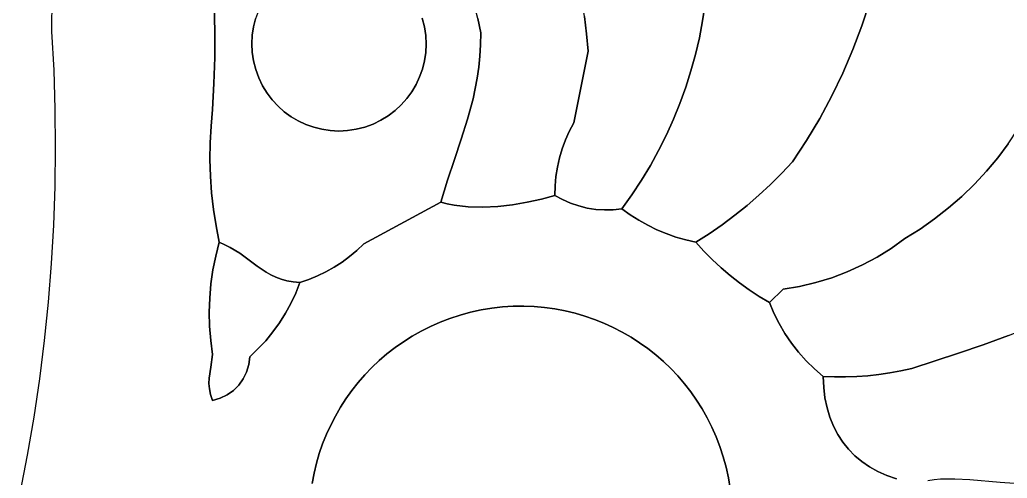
# Model space of a CAD drawing. Header units: inches. Extents: x 37.2 to 70.6, y 17.4 to 61.6.
# Drawn here: x 43.803 to 48.581, y 32.874 to 35.094 of the extents above; entities that cross this region are included whole.
import ezdxf

# ---------------------------------------------------------------- set-up
doc = ezdxf.new("R2010")
doc.units = ezdxf.units.IN
doc.layers.add('SURFACES_FOR_SKETCHUP', color=7, linetype='Continuous')

msp = doc.modelspace()

# ---------------------------------------------------------------- linework, layer by layer
at = {"layer": 'SURFACES_FOR_SKETCHUP'}
for points, invisible_edges in [([(45.5447, 35.3499), (44.9749, 35.1737), (45.151, 34.6039)], 11), ([(45.7209, 34.78), (45.5447, 35.3499), (45.151, 34.6039)], 11), ([(45.7508, 35.1014), (45.5447, 35.3499), (45.7209, 34.78)], 11), ([(43.9571, 35.0365), (44.7445, 35.1629), (43.958, 35.2168)], 3), ([(47.1199, 35.1712), (47.8778, 35.0648), (47.1292, 35.2542)], 3), ([(47.9162, 35.1822), (47.1292, 35.2542), (47.8778, 35.0648)], 3), ([(44.9749, 35.1737), (44.9577, 35.1371), (44.9449, 34.8523)], 10), ([(44.9449, 34.8523), (45.151, 34.6039), (44.9749, 35.1737)], 11), ([(45.7615, 35.0596), (46.0025, 35.1683), (45.7508, 35.1014)], 3), ([(46.0025, 35.1683), (45.7615, 35.0596), (46.0198, 35.0997)], 3), ([(46.0198, 35.0997), (46.0342, 35.0303), (46.5226, 35.1939)], 10), ([(46.5358, 35.1102), (46.5226, 35.1939), (46.0342, 35.0303)], 10), ([(47.1073, 35.0887), (47.1199, 35.1712), (46.5358, 35.1102)], 10), ([(47.1073, 35.0887), (47.8343, 34.9493), (47.1199, 35.1712)], 3), ([(47.8778, 35.0648), (47.1199, 35.1712), (47.8343, 34.9493)], 3), ([(47.8778, 35.0648), (48.7527, 34.789), (47.9162, 35.1822)], 3), ([(47.9162, 35.1822), (48.8124, 34.9493), (48.829, 35.2139)], 11), ([(48.7527, 34.789), (48.7846, 34.8682), (47.9162, 35.1822)], 10), ([(48.8124, 34.9493), (47.9162, 35.1822), (48.7846, 34.8682)], 3), ([(44.7445, 35.1629), (43.9571, 35.0365), (44.747, 35.037)], 3), ([(44.9342, 35.0594), (44.9441, 35.0989), (44.7445, 35.1629)], 10), ([(44.7445, 35.1629), (44.747, 35.037), (44.9342, 35.0594)], 10), ([(44.9577, 35.1371), (44.9441, 35.0989), (44.9343, 34.8942)], 10), ([(44.9343, 34.8942), (44.9449, 34.8523), (44.9577, 35.1371)], 10), ([(44.9441, 35.0989), (44.9342, 35.0594), (44.9343, 34.8942)], 10), ([(45.7209, 34.78), (45.738, 34.8167), (45.7508, 35.1014)], 10), ([(45.7615, 35.0596), (45.7508, 35.1014), (45.738, 34.8167)], 10), ([(45.7677, 35.0177), (46.0198, 35.0997), (45.7615, 35.0596)], 3), ([(46.0198, 35.0997), (45.7677, 35.0177), (46.0342, 35.0303)], 3), ([(46.5358, 35.1102), (46.0342, 35.0303), (46.5459, 35.026)], 3), ([(46.5358, 35.1102), (46.5459, 35.026), (47.1073, 35.0887)], 10), ([(47.0916, 35.007), (47.1073, 35.0887), (46.5459, 35.026)], 10), ([(47.0916, 35.007), (47.7858, 34.8359), (47.1073, 35.0887)], 3), ([(47.8343, 34.9493), (47.1073, 35.0887), (47.7858, 34.8359)], 3), ([(44.747, 35.037), (43.9571, 35.0365), (44.7465, 34.911)], 3), ([(43.9674, 34.8491), (44.7465, 34.911), (43.9571, 35.0365)], 3), ([(44.747, 35.037), (44.7465, 34.911), (44.926, 34.9778)], 10), ([(44.9281, 35.019), (44.9342, 35.0594), (44.747, 35.037)], 10), ([(44.926, 34.9778), (44.9281, 35.019), (44.747, 35.037)], 10), ([(44.9281, 35.019), (44.928, 34.9361), (44.9342, 35.0594)], 3), ([(44.9343, 34.8942), (44.9342, 35.0594), (44.928, 34.9361)], 3), ([(45.738, 34.8167), (45.7516, 34.8549), (45.7615, 35.0596)], 10), ([(45.7516, 34.8549), (45.7616, 34.8943), (45.7615, 35.0596)], 10), ([(45.7615, 35.0596), (45.7616, 34.8943), (45.7677, 35.0177)], 3), ([(46.0342, 35.0303), (45.7677, 35.0177), (46.0334, 34.9729)], 3), ([(46.0334, 34.9729), (46.5459, 35.026), (46.0342, 35.0303)], 3), ([(46.5459, 35.026), (46.0334, 34.9729), (46.5529, 34.9414)], 3), ([(47.0727, 34.926), (47.0916, 35.007), (46.5459, 35.026)], 10), ([(46.5459, 35.026), (46.5529, 34.9414), (47.0727, 34.926)], 10), ([(47.8343, 34.9493), (48.677, 34.6366), (47.8778, 35.0648)], 3), ([(48.7168, 34.7117), (48.7527, 34.789), (47.8778, 35.0648)], 10), ([(48.677, 34.6366), (48.7168, 34.7117), (47.8778, 35.0648)], 10), ([(44.928, 34.9361), (44.926, 34.9778), (44.7465, 34.911)], 10), ([(44.9281, 35.019), (44.926, 34.9778), (44.928, 34.9361)], 8), ([(45.7676, 34.9348), (45.7677, 35.0177), (45.7616, 34.8943)], 3), ([(45.7676, 34.9348), (45.7697, 34.976), (45.7677, 35.0177)], 8), ([(45.7697, 34.976), (46.0334, 34.9729), (45.7677, 35.0177)], 3), ([(47.0727, 34.926), (47.7323, 34.7247), (47.0916, 35.007)], 3), ([(47.7858, 34.8359), (47.0916, 35.007), (47.7323, 34.7247)], 3), ([(44.9343, 34.8942), (44.928, 34.9361), (44.7465, 34.911)], 10), ([(45.7616, 34.8943), (46.0245, 34.8638), (45.7676, 34.9348)], 3), ([(45.7676, 34.9348), (46.0301, 34.9175), (45.7697, 34.976)], 3), ([(46.0301, 34.9175), (45.7676, 34.9348), (46.0245, 34.8638)], 3), ([(46.0334, 34.9729), (45.7697, 34.976), (46.0301, 34.9175)], 3), ([(46.5529, 34.9414), (46.0245, 34.8638), (46.4839, 34.594)], 3), ([(46.0301, 34.9175), (46.0245, 34.8638), (46.5529, 34.9414)], 10), ([(46.0301, 34.9175), (46.5529, 34.9414), (46.0334, 34.9729)], 3), ([(46.4839, 34.594), (46.9662, 34.6117), (46.5529, 34.9414)], 3), ([(47.0256, 34.7668), (47.0507, 34.8459), (46.5529, 34.9414)], 10), ([(47.0507, 34.8459), (47.0727, 34.926), (46.5529, 34.9414)], 10), ([(46.9974, 34.6887), (46.5529, 34.9414), (46.9662, 34.6117)], 3), ([(47.0256, 34.7668), (46.5529, 34.9414), (46.9974, 34.6887)], 3), ([(47.7858, 34.8359), (48.5351, 34.4254), (47.8343, 34.9493)], 3), ([(48.6334, 34.5637), (48.677, 34.6366), (47.8343, 34.9493)], 10), ([(48.586, 34.4933), (47.8343, 34.9493), (48.5351, 34.4254)], 3), ([(48.6334, 34.5637), (47.8343, 34.9493), (48.586, 34.4933)], 3), ([(44.7465, 34.911), (43.9674, 34.8491), (44.7429, 34.785)], 3), ([(44.7465, 34.911), (44.7429, 34.785), (44.9449, 34.8523)], 10), ([(44.9449, 34.8523), (44.9343, 34.8942), (44.7465, 34.911)], 10), ([(45.7516, 34.8549), (46.017, 34.8115), (45.7616, 34.8943)], 3), ([(46.017, 34.8115), (46.0245, 34.8638), (45.7616, 34.8943)], 10), ([(47.0507, 34.8459), (47.674, 34.6159), (47.0727, 34.926)], 3), ([(47.7323, 34.7247), (47.0727, 34.926), (47.674, 34.6159)], 3), ([(43.9734, 34.6616), (44.7429, 34.785), (43.9674, 34.8491)], 3), ([(44.9597, 34.8118), (44.9449, 34.8523), (44.7429, 34.785)], 10), ([(44.9449, 34.8523), (44.9597, 34.8118), (45.1162, 34.6245)], 10), ([(45.151, 34.6039), (44.9449, 34.8523), (45.1162, 34.6245)], 3), ([(45.738, 34.8167), (46.017, 34.8115), (45.7516, 34.8549)], 3), ([(46.0245, 34.8638), (46.017, 34.8115), (46.4839, 34.594)], 10), ([(47.0256, 34.7668), (47.6108, 34.5097), (47.0507, 34.8459)], 3), ([(47.674, 34.6159), (47.0507, 34.8459), (47.6108, 34.5097)], 3), ([(47.7323, 34.7247), (48.4228, 34.2979), (47.7858, 34.8359)], 3), ([(48.4807, 34.3602), (47.7858, 34.8359), (48.4228, 34.2979)], 3), ([(48.5351, 34.4254), (47.7858, 34.8359), (48.4807, 34.3602)], 3), ([(44.9782, 34.7736), (44.9597, 34.8118), (44.7429, 34.785)], 10), ([(45.0834, 34.6483), (44.9597, 34.8118), (45.0529, 34.6753)], 3), ([(45.1162, 34.6245), (44.9597, 34.8118), (45.0834, 34.6483)], 3), ([(44.9597, 34.8118), (44.9782, 34.7736), (45.0529, 34.6753)], 10), ([(45.738, 34.8167), (45.7209, 34.78), (45.9965, 34.7103)], 10), ([(45.9965, 34.7103), (46.017, 34.8115), (45.738, 34.8167)], 10), ([(46.017, 34.8115), (45.9965, 34.7103), (46.4839, 34.594)], 10), ([(44.7429, 34.785), (43.9734, 34.6616), (44.7363, 34.6591)], 3), ([(44.7429, 34.785), (44.7363, 34.6591), (44.9782, 34.7736)], 10), ([(45.0001, 34.7381), (44.9782, 34.7736), (44.7363, 34.6591)], 10), ([(45.0251, 34.7053), (45.0001, 34.7381), (44.7363, 34.6591)], 10), ([(45.0251, 34.7053), (45.0529, 34.6753), (44.9782, 34.7736)], 10), ([(44.9782, 34.7736), (45.0001, 34.7381), (45.0251, 34.7053)], 8), ([(45.4724, 34.5739), (45.7209, 34.78), (45.151, 34.6039)], 11), ([(45.7209, 34.78), (45.4724, 34.5739), (45.7003, 34.7452)], 3), ([(45.4724, 34.5739), (45.513, 34.5887), (45.7003, 34.7452)], 10), ([(45.7003, 34.7452), (45.513, 34.5887), (45.6764, 34.7124)], 3), ([(45.7003, 34.7452), (45.6764, 34.7124), (45.9702, 34.6121)], 10), ([(45.7003, 34.7452), (45.9702, 34.6121), (45.7209, 34.78)], 3), ([(45.9965, 34.7103), (45.7209, 34.78), (45.9702, 34.6121)], 3), ([(46.9974, 34.6887), (47.5429, 34.4063), (47.0256, 34.7668)], 3), ([(47.6108, 34.5097), (47.0256, 34.7668), (47.5429, 34.4063)], 3), ([(44.7363, 34.6591), (44.7287, 34.5785), (45.0251, 34.7053)], 10), ([(45.0529, 34.6753), (45.0251, 34.7053), (44.7287, 34.5785)], 10), ([(45.6764, 34.7124), (45.513, 34.5887), (45.6495, 34.6819)], 3), ([(45.6764, 34.7124), (45.6495, 34.6819), (45.9399, 34.5149)], 10), ([(45.9399, 34.5149), (45.9702, 34.6121), (45.6764, 34.7124)], 10), ([(45.9965, 34.7103), (45.9702, 34.6121), (46.4435, 34.5116)], 10), ([(46.4435, 34.5116), (46.4623, 34.5534), (45.9965, 34.7103)], 10), ([(46.4623, 34.5534), (46.4839, 34.594), (45.9965, 34.7103)], 10), ([(47.674, 34.6159), (48.2974, 34.1824), (47.7323, 34.7247)], 3), ([(48.3617, 34.2386), (47.7323, 34.7247), (48.2974, 34.1824)], 3), ([(48.4228, 34.2979), (47.7323, 34.7247), (48.3617, 34.2386)], 3), ([(44.7287, 34.5785), (44.7363, 34.6591), (43.9734, 34.6616)], 10), ([(43.9734, 34.6616), (43.9753, 34.4742), (44.7287, 34.5785)], 10), ([(44.7244, 34.4977), (44.7235, 34.417), (45.0834, 34.6483)], 10), ([(45.1162, 34.6245), (45.0834, 34.6483), (44.7235, 34.417)], 10), ([(44.7287, 34.5785), (44.7244, 34.4977), (45.0529, 34.6753)], 10), ([(45.0834, 34.6483), (45.0529, 34.6753), (44.7244, 34.4977)], 10), ([(45.513, 34.5887), (45.5511, 34.6072), (45.6495, 34.6819)], 10), ([(45.6195, 34.6541), (45.6495, 34.6819), (45.5511, 34.6072)], 10), ([(45.5511, 34.6072), (45.5866, 34.6291), (45.6195, 34.6541)], 8), ([(45.6195, 34.6541), (45.5866, 34.6291), (45.907, 34.417)], 10), ([(45.6495, 34.6819), (45.6195, 34.6541), (45.9399, 34.5149)], 10), ([(45.907, 34.417), (45.9399, 34.5149), (45.6195, 34.6541)], 10), ([(46.9662, 34.6117), (47.4905, 34.3505), (46.9974, 34.6887)], 3), ([(47.5429, 34.4063), (46.9974, 34.6887), (47.4905, 34.3505)], 3), ([(44.7235, 34.417), (44.7259, 34.3363), (45.1162, 34.6245)], 10), ([(45.151, 34.6039), (45.1162, 34.6245), (44.7259, 34.3363)], 10), ([(44.7259, 34.3363), (44.7316, 34.2557), (45.151, 34.6039)], 10), ([(45.1877, 34.5867), (45.151, 34.6039), (44.7316, 34.2557)], 10), ([(45.151, 34.6039), (45.1877, 34.5867), (45.4724, 34.5739)], 10), ([(45.5511, 34.6072), (45.513, 34.5887), (45.8732, 34.3163)], 10), ([(45.5866, 34.6291), (45.5511, 34.6072), (45.8732, 34.3163)], 10), ([(45.8732, 34.3163), (45.907, 34.417), (45.5866, 34.6291)], 10), ([(45.9702, 34.6121), (45.9399, 34.5149), (46.4146, 34.4249)], 10), ([(46.4276, 34.4687), (46.4435, 34.5116), (45.9702, 34.6121)], 10), ([(46.4146, 34.4249), (46.4276, 34.4687), (45.9702, 34.6121)], 10), ([(46.9662, 34.6117), (46.4839, 34.594), (46.9319, 34.5359)], 3), ([(46.9319, 34.5359), (47.3801, 34.2446), (46.9662, 34.6117)], 3), ([(47.4905, 34.3505), (46.9662, 34.6117), (47.4362, 34.2966)], 3), ([(47.4362, 34.2966), (46.9662, 34.6117), (47.3801, 34.2446)], 3), ([(47.6108, 34.5097), (48.1595, 34.0799), (47.674, 34.6159)], 3), ([(48.2299, 34.1294), (47.674, 34.6159), (48.1595, 34.0799)], 3), ([(48.2974, 34.1824), (47.674, 34.6159), (48.2299, 34.1294)], 3), ([(44.7244, 34.4977), (44.7287, 34.5785), (43.9753, 34.4742)], 10), ([(44.7316, 34.2557), (44.7407, 34.1755), (45.1877, 34.5867)], 10), ([(45.2259, 34.5731), (45.1877, 34.5867), (44.7407, 34.1755)], 10), ([(44.8683, 33.9629), (45.2259, 34.5731), (44.7407, 34.1755)], 11), ([(44.8683, 33.9629), (44.9524, 33.9006), (45.2259, 34.5731)], 10), ([(44.9524, 33.9006), (45.3247, 33.8958), (45.2259, 34.5731)], 11), ([(45.1877, 34.5867), (45.2259, 34.5731), (45.4306, 34.5633)], 10), ([(45.4306, 34.5633), (45.4724, 34.5739), (45.1877, 34.5867)], 10), ([(45.3629, 33.9205), (45.2259, 34.5731), (45.3247, 33.8958)], 3), ([(45.2259, 34.5731), (45.3629, 33.9205), (45.2653, 34.5632)], 3), ([(45.2259, 34.5731), (45.2653, 34.5632), (45.4306, 34.5633)], 10), ([(45.4306, 34.5633), (45.2653, 34.5632), (45.3887, 34.557)], 3), ([(45.3995, 33.9477), (45.2653, 34.5632), (45.3629, 33.9205)], 3), ([(45.4345, 33.9771), (45.2653, 34.5632), (45.3995, 33.9477)], 3), ([(45.4676, 34.0086), (45.2653, 34.5632), (45.4345, 33.9771)], 3), ([(45.3058, 34.5571), (45.2653, 34.5632), (45.4676, 34.0086)], 10), ([(45.3058, 34.5571), (45.3887, 34.557), (45.2653, 34.5632)], 3), ([(45.347, 34.555), (45.3058, 34.5571), (45.4676, 34.0086)], 10), ([(45.3058, 34.5571), (45.347, 34.555), (45.3887, 34.557)], 8), ([(45.3887, 34.557), (45.347, 34.555), (45.4676, 34.0086)], 10), ([(45.4306, 34.5633), (45.3887, 34.557), (45.4676, 34.0086)], 10), ([(45.4724, 34.5739), (45.4306, 34.5633), (45.4676, 34.0086)], 10), ([(45.4676, 34.0086), (45.8402, 34.211), (45.4724, 34.5739)], 10), ([(45.513, 34.5887), (45.4724, 34.5739), (45.8402, 34.211)], 10), ([(45.8402, 34.211), (45.8732, 34.3163), (45.513, 34.5887)], 10), ([(46.4623, 34.5534), (46.4435, 34.5116), (46.8115, 34.3168)], 10), ([(46.4839, 34.594), (46.4623, 34.5534), (46.8546, 34.3884)], 10), ([(46.8115, 34.3168), (46.8546, 34.3884), (46.4623, 34.5534)], 10), ([(46.9319, 34.5359), (46.4839, 34.594), (46.8947, 34.4614)], 3), ([(46.8947, 34.4614), (46.4839, 34.594), (46.8546, 34.3884)], 3), ([(45.907, 34.417), (46.116, 34.1902), (45.9399, 34.5149)], 3), ([(45.9399, 34.5149), (46.188, 34.1984), (46.4045, 34.3803)], 11), ([(46.188, 34.1984), (45.9399, 34.5149), (46.116, 34.1902)], 3), ([(46.4045, 34.3803), (46.4146, 34.4249), (45.9399, 34.5149)], 10), ([(46.4435, 34.5116), (46.4276, 34.4687), (46.8115, 34.3168)], 10), ([(46.8947, 34.4614), (47.3222, 34.1947), (46.9319, 34.5359)], 3), ([(47.3801, 34.2446), (46.9319, 34.5359), (47.3222, 34.1947)], 3), ([(47.5429, 34.4063), (48.0203, 33.9869), (47.6108, 34.5097)], 3), ([(48.1595, 34.0799), (47.6108, 34.5097), (48.0862, 34.034)], 3), ([(48.0862, 34.034), (47.6108, 34.5097), (48.0203, 33.9869)], 3), ([(43.9753, 34.4742), (43.9729, 34.287), (44.7235, 34.417)], 10), ([(44.7235, 34.417), (44.7244, 34.4977), (43.9753, 34.4742)], 10), ([(46.4276, 34.4687), (46.4146, 34.4249), (46.7656, 34.2468)], 10), ([(46.7656, 34.2468), (46.8115, 34.3168), (46.4276, 34.4687)], 10), ([(46.8546, 34.3884), (47.2013, 34.1012), (46.8947, 34.4614)], 3), ([(47.3222, 34.1947), (46.8947, 34.4614), (47.2626, 34.1469)], 3), ([(47.2626, 34.1469), (46.8947, 34.4614), (47.2013, 34.1012)], 3), ([(48.5351, 34.4254), (49.1644, 33.8604), (48.586, 34.4933)], 3), ([(44.7259, 34.3363), (44.7235, 34.417), (43.9729, 34.287)], 10), ([(45.8732, 34.3163), (46.044, 34.1866), (45.907, 34.417)], 3), ([(46.116, 34.1902), (45.907, 34.417), (46.044, 34.1866)], 3), ([(46.4146, 34.4249), (46.4045, 34.3803), (46.5487, 34.1819)], 10), ([(46.5487, 34.1819), (46.5902, 34.1755), (46.4146, 34.4249)], 10), ([(46.5902, 34.1755), (46.7656, 34.2468), (46.4146, 34.4249)], 11), ([(47.4905, 34.3505), (47.8807, 33.9064), (47.5429, 34.4063)], 3), ([(47.9517, 33.9443), (47.5429, 34.4063), (47.8807, 33.9064)], 3), ([(48.0203, 33.9869), (47.5429, 34.4063), (47.9517, 33.9443)], 3), ([(48.4807, 34.3602), (49.0587, 33.7892), (48.5351, 34.4254)], 3), ([(49.1644, 33.8604), (48.5351, 34.4254), (49.1125, 33.8239)], 3), ([(49.1125, 33.8239), (48.5351, 34.4254), (49.0587, 33.7892)], 3), ([(46.2588, 34.2106), (46.4045, 34.3803), (46.188, 34.1984)], 3), ([(46.2588, 34.2106), (46.3974, 34.3351), (46.4045, 34.3803)], 9), ([(46.4045, 34.3803), (46.3974, 34.3351), (46.5078, 34.192)], 10), ([(46.5487, 34.1819), (46.4045, 34.3803), (46.5078, 34.192)], 3), ([(46.8115, 34.3168), (46.9317, 34.0581), (46.8546, 34.3884)], 3), ([(47.1384, 34.0576), (47.2013, 34.1012), (46.8546, 34.3884)], 10), ([(46.9783, 34.0415), (46.8546, 34.3884), (46.9317, 34.0581)], 3), ([(46.9783, 34.0415), (47.1384, 34.0576), (46.8546, 34.3884)], 11), ([(48.4228, 34.2979), (48.9463, 33.7246), (48.4807, 34.3602)], 3), ([(48.9463, 33.7246), (49.0032, 33.7561), (48.4807, 34.3602)], 10), ([(49.0032, 33.7561), (49.0587, 33.7892), (48.4807, 34.3602)], 10), ([(44.7316, 34.2557), (44.7259, 34.3363), (43.9729, 34.287)], 10), ([(45.8732, 34.3163), (45.8402, 34.211), (45.872, 34.2027)], 8), ([(45.872, 34.2027), (45.9049, 34.1962), (45.8732, 34.3163)], 10), ([(45.9733, 34.1883), (46.044, 34.1866), (45.8732, 34.3163)], 10), ([(45.9733, 34.1883), (45.8732, 34.3163), (45.9049, 34.1962)], 3), ([(46.2588, 34.2106), (46.3273, 34.2258), (46.3974, 34.3351)], 10), ([(46.3932, 34.2895), (46.3974, 34.3351), (46.3273, 34.2258)], 10), ([(46.3974, 34.3351), (46.3932, 34.2895), (46.468, 34.2056)], 10), ([(46.5078, 34.192), (46.3974, 34.3351), (46.468, 34.2056)], 3), ([(46.7656, 34.2468), (46.8419, 34.0989), (46.8115, 34.3168)], 3), ([(46.8863, 34.0773), (46.9317, 34.0581), (46.8115, 34.3168)], 10), ([(46.8863, 34.0773), (46.8115, 34.3168), (46.8419, 34.0989)], 3), ([(47.4362, 34.2966), (47.7321, 33.8446), (47.4905, 34.3505)], 3), ([(47.8807, 33.9064), (47.4905, 34.3505), (47.8074, 33.8731)], 3), ([(47.8074, 33.8731), (47.4905, 34.3505), (47.7321, 33.8446)], 3), ([(43.9729, 34.287), (43.9663, 34.0999), (44.7316, 34.2557)], 10), ([(46.3921, 34.2435), (46.3932, 34.2895), (46.3273, 34.2258)], 2), ([(46.3921, 34.2435), (46.4293, 34.2228), (46.3932, 34.2895)], 2), ([(46.4293, 34.2228), (46.468, 34.2056), (46.3932, 34.2895)], 10), ([(47.3801, 34.2446), (47.655, 33.821), (47.4362, 34.2966)], 3), ([(47.7321, 33.8446), (47.4362, 34.2966), (47.655, 33.821)], 3), ([(48.3617, 34.2386), (48.8291, 33.6661), (48.4228, 34.2979)], 3), ([(48.9463, 33.7246), (48.4228, 34.2979), (48.8291, 33.6661)], 3), ([(44.7407, 34.1755), (44.7316, 34.2557), (43.9663, 34.0999)], 10), ([(46.2588, 34.2106), (46.3429, 33.7005), (46.3273, 34.2258)], 3), ([(46.4293, 34.2228), (46.3921, 34.2435), (46.3273, 34.2258)], 8), ([(46.4293, 34.2228), (46.3273, 34.2258), (46.468, 34.2056)], 3), ([(46.468, 34.2056), (46.3273, 34.2258), (46.3429, 33.7005)], 11), ([(46.6323, 34.1728), (46.7656, 34.2468), (46.5902, 34.1755)], 3), ([(46.6745, 34.1738), (46.7656, 34.2468), (46.6323, 34.1728)], 3), ([(46.7168, 34.1785), (46.7656, 34.2468), (46.6745, 34.1738)], 2), ([(46.7168, 34.1785), (46.7571, 34.1496), (46.7656, 34.2468)], 2), ([(46.7571, 34.1496), (46.7988, 34.1231), (46.7656, 34.2468)], 10), ([(46.8419, 34.0989), (46.7656, 34.2468), (46.7988, 34.1231)], 3), ([(47.3222, 34.1947), (47.5765, 33.8024), (47.3801, 34.2446)], 3), ([(47.655, 33.821), (47.3801, 34.2446), (47.5765, 33.8024)], 3), ([(48.2974, 34.1824), (48.7087, 33.6129), (48.3617, 34.2386)], 3), ([(48.8291, 33.6661), (48.3617, 34.2386), (48.7087, 33.6129)], 3), ([(44.7531, 34.0956), (44.7407, 34.1755), (43.9663, 34.0999)], 10), ([(44.7531, 34.0956), (44.8683, 33.9629), (44.7407, 34.1755)], 3), ([(45.4676, 34.0086), (45.8848, 33.6478), (45.8402, 34.211)], 3), ([(45.8402, 34.211), (45.8848, 33.6478), (45.872, 34.2027)], 3), ([(45.872, 34.2027), (45.9338, 33.6638), (45.9049, 34.1962)], 3), ([(45.9338, 33.6638), (45.872, 34.2027), (45.8848, 33.6478)], 3), ([(45.9049, 34.1962), (45.9841, 33.6774), (45.9733, 34.1883)], 3), ([(45.9841, 33.6774), (45.9049, 34.1962), (45.9338, 33.6638)], 3), ([(45.9733, 34.1883), (46.0356, 33.6886), (46.044, 34.1866)], 3), ([(46.0356, 33.6886), (45.9733, 34.1883), (45.9841, 33.6774)], 3), ([(46.0875, 33.6972), (46.044, 34.1866), (46.0356, 33.6886)], 3), ([(46.044, 34.1866), (46.1393, 33.7031), (46.116, 34.1902)], 3), ([(46.1393, 33.7031), (46.044, 34.1866), (46.0875, 33.6972)], 3), ([(46.116, 34.1902), (46.1908, 33.7063), (46.188, 34.1984)], 3), ([(46.1908, 33.7063), (46.116, 34.1902), (46.1393, 33.7031)], 3), ([(46.188, 34.1984), (46.2419, 33.7069), (46.2588, 34.2106)], 3), ([(46.2419, 33.7069), (46.188, 34.1984), (46.1908, 33.7063)], 3), ([(46.2927, 33.705), (46.2588, 34.2106), (46.2419, 33.7069)], 3), ([(46.3429, 33.7005), (46.2588, 34.2106), (46.2927, 33.705)], 3), ([(46.3429, 33.7005), (46.3926, 33.6937), (46.468, 34.2056)], 10), ([(46.5078, 34.192), (46.468, 34.2056), (46.3926, 33.6937)], 10), ([(46.3926, 33.6937), (46.4417, 33.6844), (46.5078, 34.192)], 10), ([(46.5487, 34.1819), (46.5078, 34.192), (46.4417, 33.6844)], 10), ([(46.4417, 33.6844), (46.49, 33.6728), (46.5487, 34.1819)], 10), ([(46.5487, 34.1819), (46.49, 33.6728), (46.5902, 34.1755)], 3), ([(46.5376, 33.6589), (46.5902, 34.1755), (46.49, 33.6728)], 3), ([(46.5902, 34.1755), (46.5376, 33.6589), (46.6323, 34.1728)], 3), ([(46.7988, 34.1231), (46.6323, 34.1728), (46.5376, 33.6589)], 11), ([(46.7571, 34.1496), (46.6745, 34.1738), (46.6323, 34.1728)], 9), ([(46.7571, 34.1496), (46.6323, 34.1728), (46.7988, 34.1231)], 3), ([(46.7571, 34.1496), (46.7168, 34.1785), (46.6745, 34.1738)], 8), ([(47.2626, 34.1469), (47.4966, 33.7889), (47.3222, 34.1947)], 3), ([(47.5765, 33.8024), (47.3222, 34.1947), (47.4966, 33.7889)], 3), ([(48.2299, 34.1294), (48.5869, 33.5645), (48.2974, 34.1824)], 3), ([(48.7087, 33.6129), (48.2974, 34.1824), (48.5869, 33.5645)], 3), ([(46.5376, 33.6589), (46.5843, 33.6427), (46.7988, 34.1231)], 10), ([(46.8419, 34.0989), (46.7988, 34.1231), (46.5843, 33.6427)], 10), ([(47.2626, 34.1469), (47.2013, 34.1012), (47.2406, 33.8555)], 10), ([(47.2406, 33.8555), (47.2862, 33.8198), (47.2626, 34.1469)], 10), ([(47.4966, 33.7889), (47.2626, 34.1469), (47.2862, 33.8198)], 11), ([(48.1595, 34.0799), (48.4654, 33.5201), (48.2299, 34.1294)], 3), ([(48.5869, 33.5645), (48.2299, 34.1294), (48.4654, 33.5201)], 3), ([(43.9663, 34.0999), (43.9555, 33.9131), (44.7382, 33.8824)], 10), ([(44.7382, 33.8824), (44.7516, 33.9497), (43.9663, 34.0999)], 10), ([(44.7516, 33.9497), (44.7531, 34.0956), (43.9663, 34.0999)], 11), ([(44.7516, 33.9497), (44.7688, 34.0162), (44.7531, 34.0956)], 8), ([(44.7531, 34.0956), (44.7688, 34.0162), (44.7962, 34.0047)], 8), ([(44.7531, 34.0956), (44.7962, 34.0047), (44.8218, 33.9918)], 9), ([(44.7531, 34.0956), (44.8218, 33.9918), (44.8683, 33.9629)], 9), ([(46.8419, 34.0989), (46.5843, 33.6427), (46.63, 33.6244)], 9), ([(46.8419, 34.0989), (46.63, 33.6244), (46.8863, 34.0773)], 3), ([(46.6748, 33.6039), (46.8863, 34.0773), (46.63, 33.6244)], 3), ([(46.8863, 34.0773), (46.6748, 33.6039), (46.9317, 34.0581)], 3), ([(47.2013, 34.1012), (47.1384, 34.0576), (47.1541, 33.9324)], 10), ([(47.1541, 33.9324), (47.1966, 33.8931), (47.2013, 34.1012)], 10), ([(47.1966, 33.8931), (47.2406, 33.8555), (47.2013, 34.1012)], 10), ([(48.0862, 34.034), (48.3459, 33.4792), (48.1595, 34.0799)], 3), ([(48.4654, 33.5201), (48.1595, 34.0799), (48.3459, 33.4792)], 3), ([(46.7184, 33.5814), (46.9317, 34.0581), (46.6748, 33.6039)], 3), ([(46.9317, 34.0581), (46.7184, 33.5814), (46.9783, 34.0415)], 3), ([(46.7609, 33.5568), (46.9783, 34.0415), (46.7184, 33.5814)], 3), ([(46.9783, 34.0415), (46.7609, 33.5568), (47.0257, 34.0275)], 3), ([(47.0257, 34.0275), (46.7609, 33.5568), (47.1132, 33.9735)], 11), ([(47.0257, 34.0275), (47.1384, 34.0576), (46.9783, 34.0415)], 3), ([(47.074, 34.0162), (47.1384, 34.0576), (47.0257, 34.0275)], 2), ([(47.1132, 33.9735), (47.074, 34.0162), (47.0257, 34.0275)], 8), ([(47.1384, 34.0576), (47.074, 34.0162), (47.1132, 33.9735)], 8), ([(47.1132, 33.9735), (47.1541, 33.9324), (47.1384, 34.0576)], 10), ([(48.0203, 33.9869), (48.3459, 33.4792), (48.0862, 34.034)], 3), ([(44.7688, 34.0162), (44.7516, 33.9497), (44.7962, 34.0047)], 2), ([(44.7962, 34.0047), (44.7516, 33.9497), (44.8218, 33.9918)], 3), ([(44.8218, 33.9918), (44.7516, 33.9497), (44.8683, 33.9629)], 3), ([(45.3995, 33.9477), (45.7018, 33.5616), (45.4345, 33.9771)], 3), ([(45.4345, 33.9771), (45.7455, 33.5863), (45.4676, 34.0086)], 3), ([(45.7455, 33.5863), (45.4345, 33.9771), (45.7018, 33.5616)], 3), ([(45.7906, 33.609), (45.4676, 34.0086), (45.7455, 33.5863)], 3), ([(45.837, 33.6295), (45.4676, 34.0086), (45.7906, 33.609)], 3), ([(45.8848, 33.6478), (45.4676, 34.0086), (45.837, 33.6295)], 3), ([(46.8021, 33.5302), (47.1132, 33.9735), (46.7609, 33.5568)], 3), ([(47.1132, 33.9735), (46.8021, 33.5302), (47.1541, 33.9324)], 3), ([(47.9517, 33.9443), (48.12, 33.4052), (48.0203, 33.9869)], 3), ([(48.3459, 33.4792), (48.0203, 33.9869), (48.12, 33.4052)], 3), ([(44.7516, 33.9497), (44.7382, 33.8824), (44.8683, 33.9629)], 10), ([(44.8683, 33.9629), (44.7382, 33.8824), (44.9524, 33.9006)], 3), ([(45.3629, 33.9205), (45.6596, 33.5349), (45.3995, 33.9477)], 3), ([(45.7018, 33.5616), (45.3995, 33.9477), (45.6596, 33.5349)], 3), ([(46.8421, 33.5016), (47.1541, 33.9324), (46.8021, 33.5302)], 3), ([(47.1541, 33.9324), (46.8421, 33.5016), (47.1966, 33.8931)], 3), ([(47.8807, 33.9064), (48.12, 33.4052), (47.9517, 33.9443)], 3), ([(43.9555, 33.9131), (43.9406, 33.7266), (44.7225, 33.7465)], 10), ([(44.7285, 33.8147), (44.7382, 33.8824), (43.9555, 33.9131)], 10), ([(44.7225, 33.7465), (44.7285, 33.8147), (43.9555, 33.9131)], 10), ([(44.7225, 33.7465), (44.9524, 33.9006), (44.7285, 33.8147)], 3), ([(44.9524, 33.9006), (44.7225, 33.7465), (44.9953, 33.8717)], 3), ([(44.7285, 33.8147), (44.9524, 33.9006), (44.7382, 33.8824)], 3), ([(44.9524, 33.9006), (44.9953, 33.8717), (45.285, 33.8734)], 10), ([(45.3247, 33.8958), (44.9524, 33.9006), (45.285, 33.8734)], 3), ([(45.285, 33.8734), (45.5799, 33.4758), (45.3247, 33.8958)], 3), ([(45.3247, 33.8958), (45.619, 33.5063), (45.3629, 33.9205)], 3), ([(45.619, 33.5063), (45.3247, 33.8958), (45.5799, 33.4758)], 3), ([(45.6596, 33.5349), (45.3629, 33.9205), (45.619, 33.5063)], 3), ([(46.8806, 33.4712), (47.1966, 33.8931), (46.8421, 33.5016)], 3), ([(47.1966, 33.8931), (46.8806, 33.4712), (47.2406, 33.8555)], 3), ([(47.8074, 33.8731), (48.014, 33.3839), (47.8807, 33.9064)], 3), ([(48.0672, 33.3936), (47.8807, 33.9064), (48.014, 33.3839)], 3), ([(48.12, 33.4052), (47.8807, 33.9064), (48.0672, 33.3936)], 3), ([(44.9953, 33.8717), (44.7225, 33.7465), (45.0601, 33.6263)], 11), ([(45.285, 33.8734), (44.9953, 33.8717), (45.244, 33.8535)], 3), ([(45.018, 33.8589), (45.244, 33.8535), (44.9953, 33.8717)], 3), ([(44.9953, 33.8717), (45.0601, 33.6263), (45.018, 33.8589)], 3), ([(45.018, 33.8589), (45.0421, 33.8474), (45.244, 33.8535)], 10), ([(45.0892, 33.6725), (45.018, 33.8589), (45.0601, 33.6263)], 3), ([(45.018, 33.8589), (45.0892, 33.6725), (45.0421, 33.8474)], 3), ([(45.0421, 33.8474), (45.0679, 33.8377), (45.244, 33.8535)], 10), ([(45.1154, 33.7205), (45.0679, 33.8377), (45.0421, 33.8474)], 9), ([(45.1154, 33.7205), (45.0421, 33.8474), (45.0892, 33.6725)], 3), ([(45.2018, 33.8361), (45.244, 33.8535), (45.0679, 33.8377)], 10), ([(45.0956, 33.8299), (45.2018, 33.8361), (45.0679, 33.8377)], 3), ([(45.1154, 33.7205), (45.0956, 33.8299), (45.0679, 33.8377)], 9), ([(45.1257, 33.8244), (45.2018, 33.8361), (45.0956, 33.8299)], 3), ([(45.1154, 33.7205), (45.1385, 33.7702), (45.0956, 33.8299)], 10), ([(45.1257, 33.8244), (45.0956, 33.8299), (45.1385, 33.7702)], 10), ([(45.1154, 33.7205), (45.244, 33.8535), (45.1385, 33.7702)], 3), ([(45.5425, 33.4436), (45.244, 33.8535), (45.1154, 33.7205)], 11), ([(45.1584, 33.8214), (45.2018, 33.8361), (45.1257, 33.8244)], 2), ([(45.2018, 33.8361), (45.1385, 33.7702), (45.244, 33.8535)], 3), ([(45.2018, 33.8361), (45.1584, 33.8214), (45.1385, 33.7702)], 8), ([(45.244, 33.8535), (45.5425, 33.4436), (45.285, 33.8734)], 3), ([(45.5799, 33.4758), (45.285, 33.8734), (45.5425, 33.4436)], 3), ([(46.9177, 33.439), (47.2406, 33.8555), (46.8806, 33.4712)], 3), ([(47.2406, 33.8555), (46.9177, 33.439), (47.2862, 33.8198)], 3), ([(47.655, 33.821), (47.5713, 33.4841), (47.7321, 33.8446)], 3), ([(47.6084, 33.4425), (47.7321, 33.8446), (47.5713, 33.4841)], 3), ([(47.6084, 33.4425), (47.799, 33.3647), (47.7321, 33.8446)], 11), ([(47.7321, 33.8446), (47.853, 33.3666), (47.8074, 33.8731)], 3), ([(47.853, 33.3666), (47.7321, 33.8446), (47.799, 33.3647)], 3), ([(48.014, 33.3839), (47.8074, 33.8731), (47.9605, 33.3762)], 3), ([(47.9605, 33.3762), (47.8074, 33.8731), (47.9068, 33.3704)], 3), ([(47.9068, 33.3704), (47.8074, 33.8731), (47.853, 33.3666)], 3), ([(45.1584, 33.8214), (45.1257, 33.8244), (45.1385, 33.7702)], 2), ([(46.9532, 33.4049), (47.2862, 33.8198), (46.9177, 33.439)], 3), ([(47.2862, 33.8198), (46.9532, 33.4049), (47.3331, 33.786)], 3), ([(46.9871, 33.3692), (47.3331, 33.786), (46.9532, 33.4049)], 3), ([(47.3331, 33.786), (46.9871, 33.3692), (47.3815, 33.754)], 3), ([(47.2862, 33.8198), (47.3331, 33.786), (47.4966, 33.7889)], 10), ([(47.3815, 33.754), (47.4966, 33.7889), (47.3331, 33.786)], 3), ([(47.3815, 33.754), (47.4311, 33.724), (47.4966, 33.7889)], 8), ([(47.4311, 33.724), (47.4527, 33.6723), (47.4966, 33.7889)], 2), ([(47.5765, 33.8024), (47.4966, 33.7889), (47.4527, 33.6723)], 10), ([(47.4777, 33.6223), (47.5765, 33.8024), (47.4527, 33.6723)], 3), ([(47.4777, 33.6223), (47.5058, 33.5741), (47.5765, 33.8024)], 10), ([(47.5765, 33.8024), (47.5058, 33.5741), (47.655, 33.821)], 3), ([(47.5371, 33.528), (47.655, 33.821), (47.5058, 33.5741)], 3), ([(47.5371, 33.528), (47.5713, 33.4841), (47.655, 33.821)], 10), ([(44.7203, 33.6782), (44.7225, 33.7465), (43.9406, 33.7266)], 10), ([(44.7203, 33.6782), (45.0281, 33.5821), (44.7225, 33.7465)], 3), ([(45.0601, 33.6263), (44.7225, 33.7465), (45.0281, 33.5821)], 3), ([(47.3815, 33.754), (46.9871, 33.3692), (47.4527, 33.6723)], 11), ([(47.4527, 33.6723), (47.4311, 33.724), (47.3815, 33.754)], 8), ([(43.9406, 33.7266), (43.9214, 33.5405), (44.7219, 33.6097)], 10), ([(44.7219, 33.6097), (44.7203, 33.6782), (43.9406, 33.7266)], 10), ([(45.0892, 33.6725), (45.5067, 33.4097), (45.1154, 33.7205)], 3), ([(45.5425, 33.4436), (45.1154, 33.7205), (45.5067, 33.4097)], 3), ([(45.3815, 33.2586), (46.0356, 33.6886), (45.41, 33.2985)], 3), ([(45.3815, 33.2586), (46.4196, 31.6795), (46.0356, 33.6886)], 11), ([(45.41, 33.2985), (46.0356, 33.6886), (45.4404, 33.3371)], 3), ([(45.9841, 33.6774), (45.4404, 33.3371), (46.0356, 33.6886)], 3), ([(46.0875, 33.6972), (46.0356, 33.6886), (46.7184, 33.5814)], 10), ([(46.8021, 33.5302), (46.7609, 33.5568), (46.0356, 33.6886)], 10), ([(46.7609, 33.5568), (46.7184, 33.5814), (46.0356, 33.6886)], 10), ([(47.2321, 32.8761), (46.0356, 33.6886), (46.4196, 31.6795)], 11), ([(47.2321, 32.8761), (46.8021, 33.5302), (46.0356, 33.6886)], 11), ([(46.0875, 33.6972), (46.63, 33.6244), (46.1393, 33.7031)], 3), ([(46.7184, 33.5814), (46.6748, 33.6039), (46.0875, 33.6972)], 10), ([(46.63, 33.6244), (46.0875, 33.6972), (46.6748, 33.6039)], 3), ([(46.1393, 33.7031), (46.5376, 33.6589), (46.1908, 33.7063)], 3), ([(46.5843, 33.6427), (46.5376, 33.6589), (46.1393, 33.7031)], 10), ([(46.5843, 33.6427), (46.1393, 33.7031), (46.63, 33.6244)], 3), ([(46.1908, 33.7063), (46.49, 33.6728), (46.2419, 33.7069)], 3), ([(46.5376, 33.6589), (46.49, 33.6728), (46.1908, 33.7063)], 10), ([(46.4417, 33.6844), (46.2419, 33.7069), (46.49, 33.6728)], 3), ([(46.2419, 33.7069), (46.4417, 33.6844), (46.2927, 33.705)], 3), ([(46.3429, 33.7005), (46.2927, 33.705), (46.3926, 33.6937)], 2), ([(46.4417, 33.6844), (46.3926, 33.6937), (46.2927, 33.705)], 10), ([(44.9934, 33.5399), (45.0281, 33.5821), (44.7203, 33.6782)], 10), ([(44.7203, 33.6782), (44.7219, 33.6097), (44.9934, 33.5399)], 10), ([(45.0892, 33.6725), (45.0601, 33.6263), (45.4727, 33.3741)], 10), ([(45.4727, 33.3741), (45.5067, 33.4097), (45.0892, 33.6725)], 10), ([(45.4404, 33.3371), (45.9841, 33.6774), (45.4727, 33.3741)], 3), ([(45.4727, 33.3741), (45.9841, 33.6774), (45.5067, 33.4097)], 3), ([(45.9338, 33.6638), (45.5067, 33.4097), (45.9841, 33.6774)], 3), ([(45.5067, 33.4097), (45.9338, 33.6638), (45.5425, 33.4436)], 3), ([(45.5425, 33.4436), (45.9338, 33.6638), (45.5799, 33.4758)], 3), ([(45.8848, 33.6478), (45.5799, 33.4758), (45.9338, 33.6638)], 3), ([(45.5799, 33.4758), (45.8848, 33.6478), (45.619, 33.5063)], 3), ([(45.837, 33.6295), (45.619, 33.5063), (45.8848, 33.6478)], 3), ([(47.0194, 33.3317), (47.4527, 33.6723), (46.9871, 33.3692)], 3), ([(47.4527, 33.6723), (47.0194, 33.3317), (47.4777, 33.6223)], 3), ([(44.7272, 33.5414), (44.7219, 33.6097), (43.9214, 33.5405)], 10), ([(44.9559, 33.4999), (44.9934, 33.5399), (44.7219, 33.6097)], 10), ([(44.7272, 33.5414), (44.9559, 33.4999), (44.7219, 33.6097)], 3), ([(45.0601, 33.6263), (45.0281, 33.5821), (45.41, 33.2985)], 10), ([(45.41, 33.2985), (45.4404, 33.3371), (45.0601, 33.6263)], 10), ([(45.4404, 33.3371), (45.4727, 33.3741), (45.0601, 33.6263)], 10), ([(45.6596, 33.5349), (45.619, 33.5063), (45.837, 33.6295)], 10), ([(45.837, 33.6295), (45.7906, 33.609), (45.6596, 33.5349)], 10), ([(45.7018, 33.5616), (45.6596, 33.5349), (45.7906, 33.609)], 10), ([(45.7455, 33.5863), (45.7018, 33.5616), (45.7906, 33.609)], 2), ([(47.0498, 33.2927), (47.4777, 33.6223), (47.0194, 33.3317)], 3), ([(47.4777, 33.6223), (47.0498, 33.2927), (47.5058, 33.5741)], 3), ([(45.0281, 33.5821), (44.9934, 33.5399), (45.3815, 33.2586)], 10), ([(45.3815, 33.2586), (45.41, 33.2985), (45.0281, 33.5821)], 10), ([(47.0785, 33.252), (47.5058, 33.5741), (47.0498, 33.2927)], 3), ([(47.5371, 33.528), (47.5058, 33.5741), (47.0785, 33.252)], 10), ([(48.5869, 33.5645), (48.4654, 33.5201), (48.6163, 32.8496)], 10), ([(43.9214, 33.5405), (43.8981, 33.3549), (44.7201, 33.3587)], 10), ([(44.7276, 33.412), (44.7272, 33.5414), (43.9214, 33.5405)], 11), ([(44.7201, 33.3587), (44.7276, 33.412), (43.9214, 33.5405)], 10), ([(44.7276, 33.412), (44.7363, 33.4733), (44.7272, 33.5414)], 8), ([(44.7363, 33.4733), (44.9159, 33.4623), (44.7272, 33.5414)], 3), ([(44.9559, 33.4999), (44.7272, 33.5414), (44.9159, 33.4623)], 3), ([(44.9559, 33.4999), (44.9159, 33.4623), (44.9116, 33.4242)], 8), ([(44.9559, 33.4999), (44.9116, 33.4242), (45.3549, 33.2173)], 11), ([(44.9934, 33.5399), (44.9559, 33.4999), (45.3549, 33.2173)], 10), ([(45.3549, 33.2173), (45.3815, 33.2586), (44.9934, 33.5399)], 10), ([(46.8021, 33.5302), (47.2321, 32.8761), (46.8421, 33.5016)], 3), ([(46.8421, 33.5016), (47.2321, 32.8761), (46.8806, 33.4712)], 3), ([(47.1052, 33.2098), (47.5371, 33.528), (47.0785, 33.252)], 3), ([(47.5371, 33.528), (47.1052, 33.2098), (47.5713, 33.4841)], 3), ([(48.4654, 33.5201), (48.3459, 33.4792), (48.547, 32.8551)], 10), ([(48.547, 32.8551), (48.6163, 32.8496), (48.4654, 33.5201)], 10), ([(44.7363, 33.4733), (44.7276, 33.412), (44.9011, 33.3881)], 10), ([(44.9159, 33.4623), (44.7363, 33.4733), (44.9116, 33.4242)], 3), ([(44.9116, 33.4242), (44.7363, 33.4733), (44.9011, 33.3881)], 3), ([(46.8806, 33.4712), (47.221, 32.9275), (46.9177, 33.439)], 3), ([(47.221, 32.9275), (46.8806, 33.4712), (47.2321, 32.8761)], 3), ([(47.1299, 33.1662), (47.5713, 33.4841), (47.1052, 33.2098)], 3), ([(47.5713, 33.4841), (47.1299, 33.1662), (47.6084, 33.4425)], 3), ([(48.3459, 33.4792), (48.12, 33.4052), (48.3275, 32.8714)], 10), ([(48.3275, 32.8714), (48.4, 32.8679), (48.3459, 33.4792)], 10), ([(48.4, 32.8679), (48.547, 32.8551), (48.3459, 33.4792)], 10), ([(44.7276, 33.412), (44.7201, 33.3587), (44.8634, 33.3248)], 10), ([(44.8848, 33.3548), (44.9011, 33.3881), (44.7276, 33.412)], 10), ([(44.8634, 33.3248), (44.8848, 33.3548), (44.7276, 33.412)], 10), ([(44.9011, 33.3881), (45.3549, 33.2173), (44.9116, 33.4242)], 3), ([(46.9177, 33.439), (47.221, 32.9275), (46.9532, 33.4049)], 3), ([(46.9532, 33.4049), (47.2073, 32.9778), (46.9871, 33.3692)], 3), ([(47.2073, 32.9778), (46.9532, 33.4049), (47.221, 32.9275)], 3), ([(47.1525, 33.1211), (47.6084, 33.4425), (47.1299, 33.1662)], 3), ([(47.6084, 33.4425), (47.1525, 33.1211), (47.6994, 33.2629)], 11), ([(47.6084, 33.4425), (47.6483, 33.4034), (47.7449, 33.3648)], 10), ([(47.799, 33.3647), (47.6084, 33.4425), (47.7449, 33.3648)], 3), ([(47.6084, 33.4425), (47.6994, 33.2629), (47.6483, 33.4034)], 3), ([(47.6908, 33.3668), (47.7449, 33.3648), (47.6483, 33.4034)], 2), ([(47.6932, 33.3136), (47.6908, 33.3668), (47.6483, 33.4034)], 8), ([(47.6932, 33.3136), (47.6483, 33.4034), (47.6994, 33.2629)], 3), ([(48.0672, 33.3936), (48.1976, 32.8631), (48.12, 33.4052)], 3), ([(48.2591, 32.8704), (48.3275, 32.8714), (48.12, 33.4052)], 10), ([(48.2273, 32.8677), (48.12, 33.4052), (48.1976, 32.8631)], 3), ([(48.2591, 32.8704), (48.12, 33.4052), (48.2273, 32.8677)], 3), ([(43.8981, 33.3549), (43.8707, 33.1699), (44.7262, 33.2798)], 10), ([(44.7189, 33.3331), (44.7201, 33.3587), (43.8981, 33.3549)], 10), ([(44.7207, 33.307), (44.7189, 33.3331), (43.8981, 33.3549)], 10), ([(44.7262, 33.2798), (44.7207, 33.307), (43.8981, 33.3549)], 10), ([(44.7189, 33.3331), (44.8373, 33.2987), (44.7201, 33.3587)], 3), ([(44.8634, 33.3248), (44.7201, 33.3587), (44.8373, 33.2987)], 3), ([(44.8848, 33.3548), (44.8634, 33.3248), (45.2872, 33.0865)], 10), ([(44.9011, 33.3881), (44.8848, 33.3548), (45.3303, 33.1749)], 10), ([(45.2872, 33.0865), (45.3077, 33.1312), (44.8848, 33.3548)], 10), ([(45.3077, 33.1312), (45.3303, 33.1749), (44.8848, 33.3548)], 10), ([(45.3303, 33.1749), (45.3549, 33.2173), (44.9011, 33.3881)], 10), ([(46.9871, 33.3692), (47.2073, 32.9778), (47.0194, 33.3317)], 3), ([(47.7449, 33.3648), (47.6908, 33.3668), (47.6932, 33.3136)], 8), ([(47.6932, 33.3136), (47.6994, 33.2629), (47.7449, 33.3648)], 10), ([(47.799, 33.3647), (47.7449, 33.3648), (47.6994, 33.2629)], 10), ([(47.7094, 33.2148), (47.799, 33.3647), (47.6994, 33.2629)], 3), ([(47.799, 33.3647), (47.7094, 33.2148), (47.853, 33.3666)], 3), ([(47.7231, 33.1692), (47.853, 33.3666), (47.7094, 33.2148)], 3), ([(47.7403, 33.1264), (47.853, 33.3666), (47.7231, 33.1692)], 3), ([(47.7611, 33.0862), (47.9068, 33.3704), (47.7403, 33.1264)], 3), ([(47.853, 33.3666), (47.7403, 33.1264), (47.9068, 33.3704)], 3), ([(47.7853, 33.0489), (47.9068, 33.3704), (47.7611, 33.0862)], 3), ([(47.8129, 33.0144), (47.9605, 33.3762), (47.7853, 33.0489)], 3), ([(47.9068, 33.3704), (47.7853, 33.0489), (47.9605, 33.3762)], 3), ([(47.8438, 32.9828), (47.9605, 33.3762), (47.8129, 33.0144)], 3), ([(47.8779, 32.9541), (47.9605, 33.3762), (47.8438, 32.9828)], 3), ([(47.9605, 33.3762), (47.8779, 32.9541), (48.014, 33.3839)], 3), ([(47.9151, 32.9285), (48.014, 33.3839), (47.8779, 32.9541)], 3), ([(47.9554, 32.9059), (48.014, 33.3839), (47.9151, 32.9285)], 3), ([(47.9987, 32.8865), (48.014, 33.3839), (47.9554, 32.9059)], 3), ([(48.014, 33.3839), (47.9987, 32.8865), (48.0672, 33.3936)], 3), ([(48.0448, 32.8702), (48.0672, 33.3936), (47.9987, 32.8865)], 3), ([(48.1976, 32.8631), (48.0672, 33.3936), (48.0448, 32.8702)], 11), ([(44.8373, 33.2987), (44.7189, 33.3331), (44.8071, 33.2773)], 3), ([(44.7207, 33.307), (44.8071, 33.2773), (44.7189, 33.3331)], 3), ([(44.7733, 33.261), (44.8071, 33.2773), (44.7207, 33.307)], 10), ([(44.7262, 33.2798), (44.7733, 33.261), (44.7207, 33.307)], 3), ([(44.8634, 33.3248), (44.8373, 33.2987), (45.2689, 33.0407)], 10), ([(45.2689, 33.0407), (45.2872, 33.0865), (44.8634, 33.3248)], 10), ([(47.1913, 33.0269), (47.0194, 33.3317), (47.2073, 32.9778)], 3), ([(47.0194, 33.3317), (47.1913, 33.0269), (47.0498, 33.2927)], 3), ([(44.7363, 33.2505), (44.7262, 33.2798), (43.8707, 33.1699)], 10), ([(44.6395, 32.6669), (44.7733, 33.261), (44.6194, 32.685)], 3), ([(44.7363, 33.2505), (44.6194, 32.685), (44.7733, 33.261)], 3), ([(44.7733, 33.261), (44.6395, 32.6669), (45.218, 32.8491)], 11), ([(44.7363, 33.2505), (44.7733, 33.261), (44.7262, 33.2798)], 2), ([(44.8071, 33.2773), (44.7733, 33.261), (45.2272, 32.8981)], 10), ([(45.218, 32.8491), (45.2272, 32.8981), (44.7733, 33.261)], 10), ([(44.8373, 33.2987), (44.8071, 33.2773), (45.2528, 32.994)], 10), ([(45.2272, 32.8981), (45.2389, 32.9465), (44.8071, 33.2773)], 10), ([(45.2389, 32.9465), (45.2528, 32.994), (44.8071, 33.2773)], 10), ([(45.2528, 32.994), (45.2689, 33.0407), (44.8373, 33.2987)], 10), ([(45.3815, 33.2586), (45.3549, 33.2173), (45.223, 32.492)], 10), ([(45.223, 32.492), (45.6531, 31.8379), (45.3815, 33.2586)], 11), ([(46.4196, 31.6795), (45.3815, 33.2586), (45.6531, 31.8379)], 11), ([(47.173, 33.0746), (47.0498, 33.2927), (47.1913, 33.0269)], 3), ([(47.0785, 33.252), (47.0498, 33.2927), (47.173, 33.0746)], 10), ([(47.1525, 33.1211), (47.173, 33.0746), (47.6994, 33.2629)], 10), ([(47.7094, 33.2148), (47.6994, 33.2629), (47.173, 33.0746)], 10), ([(44.6194, 32.685), (44.7363, 33.2505), (43.8707, 33.1699)], 11), ([(45.3549, 33.2173), (45.3303, 33.1749), (45.223, 32.492)], 10), ([(47.173, 33.0746), (47.1525, 33.1211), (47.0785, 33.252)], 10), ([(47.1052, 33.2098), (47.0785, 33.252), (47.1525, 33.1211)], 10), ([(47.1299, 33.1662), (47.1052, 33.2098), (47.1525, 33.1211)], 2), ([(47.173, 33.0746), (47.1913, 33.0269), (47.7094, 33.2148)], 10), ([(47.7231, 33.1692), (47.7094, 33.2148), (47.1913, 33.0269)], 10), ([(43.8707, 33.1699), (43.839, 32.9854), (44.6194, 32.685)], 10), ([(45.3303, 33.1749), (45.3077, 33.1312), (45.2145, 32.544)], 10), ([(45.2145, 32.544), (45.223, 32.492), (45.3303, 33.1749)], 10), ([(47.1913, 33.0269), (47.2073, 32.9778), (47.7231, 33.1692)], 10), ([(47.7403, 33.1264), (47.7231, 33.1692), (47.2073, 32.9778)], 10), ([(45.2872, 33.0865), (45.2145, 32.544), (45.3077, 33.1312)], 3), ([(47.2073, 32.9778), (47.221, 32.9275), (47.7403, 33.1264)], 10), ([(47.7611, 33.0862), (47.7403, 33.1264), (47.221, 32.9275)], 10), ([(45.2145, 32.544), (45.2872, 33.0865), (45.2086, 32.5957)], 3), ([(45.2689, 33.0407), (45.2086, 32.5957), (45.2872, 33.0865)], 3), ([(47.221, 32.9275), (47.2321, 32.8761), (47.7611, 33.0862)], 10), ([(47.7853, 33.0489), (47.7611, 33.0862), (47.2321, 32.8761)], 10), ([(45.2689, 33.0407), (45.2528, 32.994), (45.2086, 32.5957)], 10), ([(47.2321, 32.8761), (47.2407, 32.8241), (47.7853, 33.0489)], 10), ([(47.8129, 33.0144), (47.7853, 33.0489), (47.2407, 32.8241)], 10), ([(43.839, 32.9854), (43.8032, 32.8017), (44.6194, 32.685)], 10), ([(45.2528, 32.994), (45.2389, 32.9465), (45.2054, 32.6472)], 10), ([(45.2086, 32.5957), (45.2528, 32.994), (45.2054, 32.6472)], 3), ([(47.8129, 33.0144), (47.2407, 32.8241), (47.2466, 32.7724)], 9), ([(47.8129, 33.0144), (47.2466, 32.7724), (47.2498, 32.7209)], 9), ([(47.8129, 33.0144), (47.2498, 32.7209), (47.8438, 32.9828)], 3), ([(47.2504, 32.6697), (47.8438, 32.9828), (47.2498, 32.7209)], 3), ([(47.2504, 32.6697), (47.8207, 32.3761), (47.8438, 32.9828)], 11), ([(47.8779, 32.9541), (47.8438, 32.9828), (47.8207, 32.3761)], 10), ([(45.2054, 32.6472), (45.2389, 32.9465), (45.2048, 32.6984)], 3), ([(45.2272, 32.8981), (45.2048, 32.6984), (45.2389, 32.9465)], 3), ([(47.9151, 32.9285), (47.8779, 32.9541), (47.8207, 32.3761)], 10), ([(47.9554, 32.9059), (47.9151, 32.9285), (47.8207, 32.3761)], 10), ([(45.2048, 32.6984), (45.2272, 32.8981), (45.2067, 32.7491)], 3), ([(45.2272, 32.8981), (45.218, 32.8491), (45.2067, 32.7491)], 10), ([(46.4196, 31.6795), (47.0737, 32.1095), (47.2321, 32.8761)], 11), ([(47.0737, 32.1095), (47.1003, 32.1508), (47.2321, 32.8761)], 10), ([(47.1003, 32.1508), (47.1249, 32.1932), (47.2321, 32.8761)], 10), ([(47.2407, 32.8241), (47.2321, 32.8761), (47.1249, 32.1932)], 10), ([(47.9987, 32.8865), (47.9554, 32.9059), (47.8207, 32.3761)], 10), ([(47.9987, 32.8865), (47.8207, 32.3761), (48.0448, 32.8702)], 3)]:
    msp.add_3dface(points, dxfattribs=dict(at, invisible_edges=invisible_edges))

doc.saveas('drawing.dxf')
